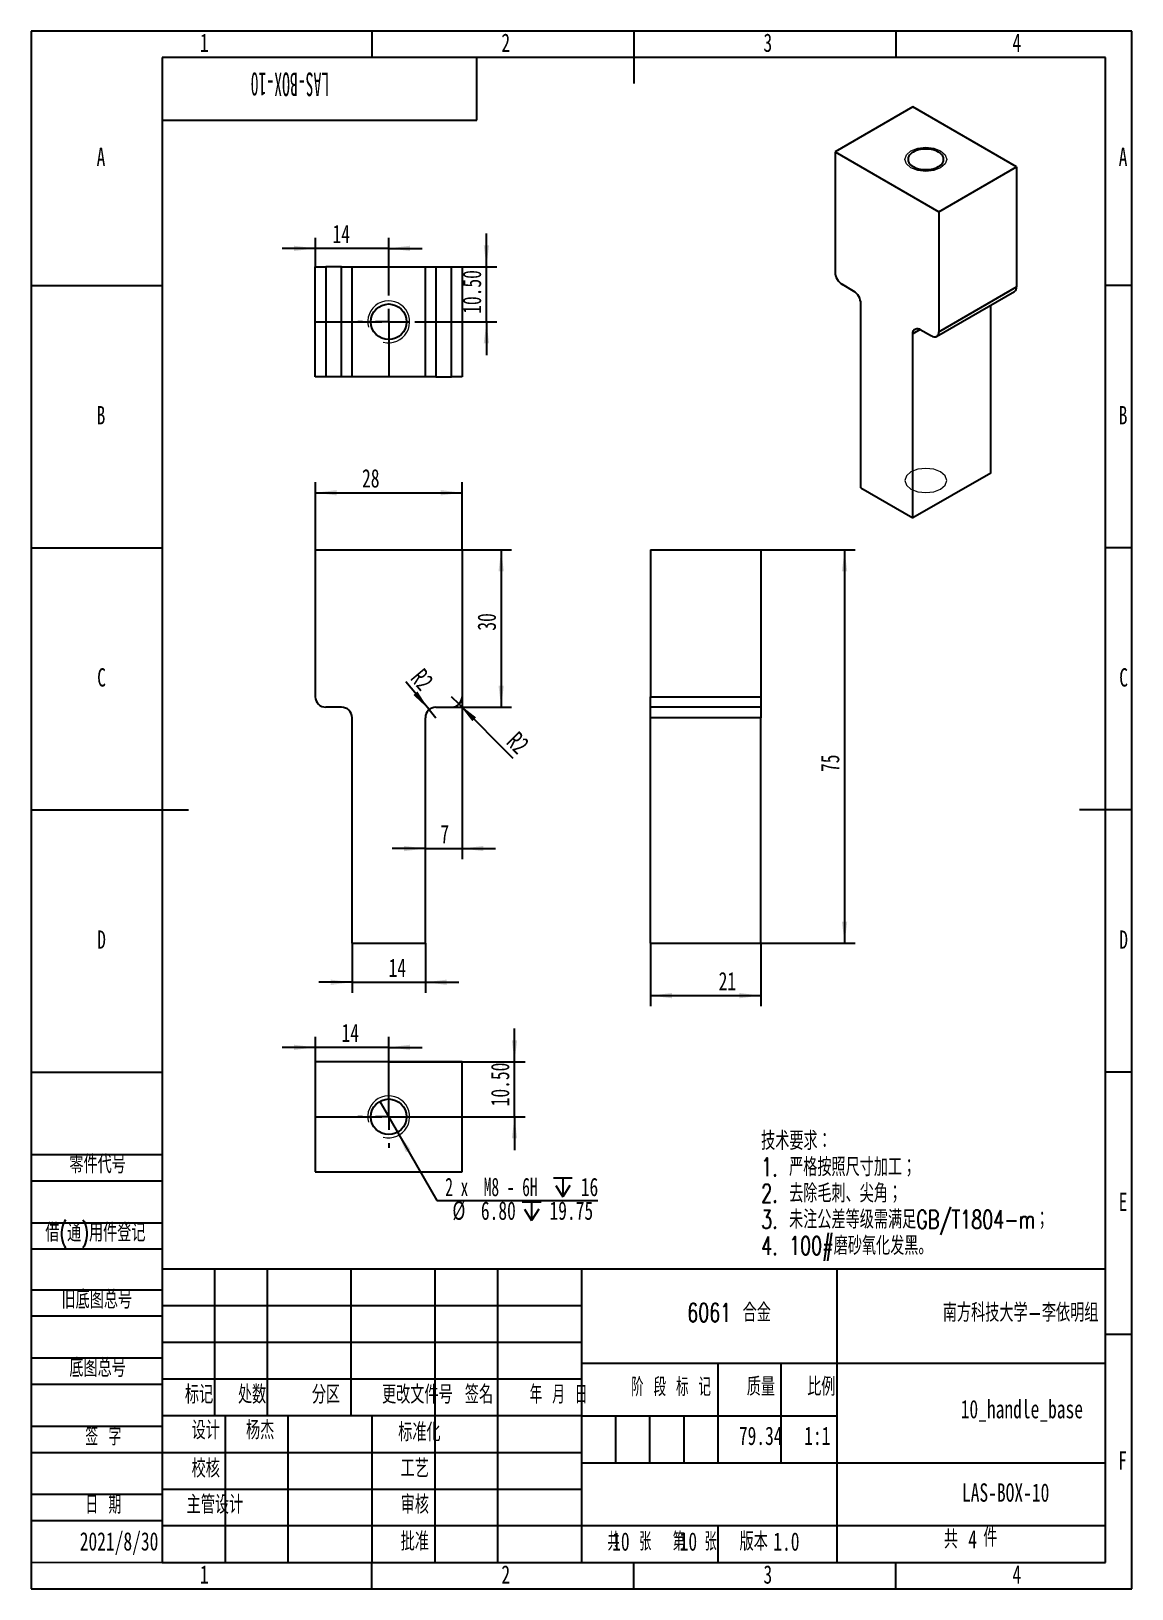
# Model space of a CAD drawing. Header units: millimetres. Extents: x 0 to 210, y 0 to 297.
import ezdxf

# ---------------------------------------------------------------- set-up
doc = ezdxf.new("R2010")
doc.units = ezdxf.units.MM
doc.linetypes.add('CENTERX2', pattern=[20.32, 12.7, -2.54, 2.54, -2.54])
doc.layers.add('图框', color=7, linetype='Continuous')
doc.layers.add('图纸格式', color=7, linetype='Continuous')
doc.styles.add('SLDTEXTSTYLE0', font='TXT', dxfattribs={"width": 0.7, "bigfont": 'bigfont'})
doc.styles.add('SLDTEXTSTYLE1', font='TXT', dxfattribs={"width": 0.62, "bigfont": 'bigfont'})
doc.styles.add('SLDTEXTSTYLE2', font='TXT', dxfattribs={"width": 0.614286, "bigfont": 'bigfont'})
doc.styles.add('SLDTEXTSTYLE3', font='TXT', dxfattribs={"width": 0.6, "bigfont": 'bigfont'})
doc.styles.add('SLDTEXTSTYLE4', font='TXT', dxfattribs={"width": 0.633333, "bigfont": 'bigfont'})
doc.styles.add('SLDTEXTSTYLE5', font='TXT', dxfattribs={"width": 0.7})
doc.styles.add('SLDTEXTSTYLE6', font='TXT', dxfattribs={"width": 0.49})
doc.styles.add('SLDTEXTSTYLE7', font='TXT', dxfattribs={"width": 0.616667})
doc.dimstyles.new('SLDDIMSTYLE0', dxfattribs={"dimtxt": 3.5, "dimasz": 4.08, "dimexe": 0, "dimexo": 0.0625, "dimgap": 0.875, "dimtad": 2, "dimrnd": 1e-09, "dimzin": 12, "dimdsep": 46, "dimtxsty": 'SLDTEXTSTYLE5', "dimsah": 1, "dimcen": 0.09, "dimadec": 0, "dimazin": 3, "dimtfac": 1, "dimtofl": 0, "dimtmove": 0, "dimatfit": 3, "dimfxl": 0, "dimfrac": 2, "dimtolj": 1, "dimtzin": 12, "dimarcsym": 0})
doc.dimstyles.new('SLDDIMSTYLE1', dxfattribs={"dimtxt": 3.5, "dimasz": 4.08, "dimexe": 0, "dimexo": 0.0625, "dimgap": 0.875, "dimtad": 2, "dimrnd": 1e-09, "dimzin": 12, "dimdsep": 46, "dimtxsty": 'SLDTEXTSTYLE5', "dimsah": 1, "dimcen": 0, "dimadec": 0, "dimazin": 3, "dimtfac": 1, "dimtofl": 0, "dimtmove": 0, "dimatfit": 3, "dimfxl": 0, "dimfrac": 2, "dimtolj": 1, "dimtzin": 12, "dimarcsym": 0})
doc.dimstyles.new('SLDDIMSTYLE2', dxfattribs={"dimtxt": 3.5, "dimasz": 4.08, "dimexe": 0, "dimexo": 0.0625, "dimgap": 0.875, "dimtad": 2, "dimrnd": 1e-09, "dimzin": 12, "dimdsep": 46, "dimtxsty": 'SLDTEXTSTYLE5', "dimsah": 1, "dimcen": 0.09, "dimadec": 0, "dimazin": 3, "dimtfac": 1, "dimtmove": 0, "dimatfit": 0, "dimfxl": 0, "dimfrac": 2, "dimtolj": 1, "dimtzin": 12, "dimarcsym": 0})
doc.dimstyles.new('SLDDIMSTYLE3', dxfattribs={"dimtxt": 3.5, "dimasz": 4.08, "dimexe": 0, "dimexo": 0.0625, "dimgap": 0.875, "dimtad": 2, "dimrnd": 1e-09, "dimzin": 4, "dimdsep": 46, "dimtxsty": 'SLDTEXTSTYLE5', "dimsah": 1, "dimcen": 0.09, "dimadec": 0, "dimazin": 1, "dimtfac": 1, "dimtmove": 0, "dimatfit": 0, "dimfxl": 0, "dimfrac": 2, "dimtolj": 1, "dimtzin": 12, "dimarcsym": 0})
doc.dimstyles.new('SLDDIMSTYLE4', dxfattribs={"dimtxt": 3.5, "dimasz": 4.08, "dimexe": 0, "dimexo": 0.0625, "dimgap": 0.875, "dimtad": 0, "dimtih": 1, "dimtoh": 1, "dimdec": 6, "dimrnd": 1e-09, "dimzin": 12, "dimdsep": 46, "dimtxsty": 'SLDTEXTSTYLE5', "dimblk1": 'NONE', "dimsah": 1, "dimcen": 0, "dimadec": 0, "dimazin": 3, "dimtfac": 1, "dimtmove": 0, "dimatfit": 3, "dimldrblk": 'NONE', "dimfxl": 0, "dimfrac": 2, "dimtolj": 1, "dimtzin": 12, "dimarcsym": 0})

# ---------------------------------------------------------------- blocks, each defined once
blk = doc.blocks.new('SW_NOTE_0')
at = {"layer": '图纸格式', "color": 0, "char_height": 3.5, "attachment_point": 1, "style": 'SLDTEXTSTYLE0'}
for s, insert in [('技术要求：', (0, 4.51)), ('1. 严格按照尺寸加工；', (0, -0.49)), ('2. 去除毛刺、尖角；', (0, -5.49)), ('3. 未注公差等级需满足GB/T1804-m；', (0, -10.49)), ('4. 100#磨砂氧化发黑。', (0, -15.49))]:
    blk.add_mtext(s, dxfattribs=dict(at, insert=insert))
blk = doc.blocks.new('_D')
at = {"layer": '图纸格式'}
for p, q in [((54.22, 198.09), (54.22, 210.98)), ((82.22, 198.09), (82.22, 210.98)), ((54.22, 208.98), (82.22, 208.98))]:
    blk.add_line(p, q, dxfattribs=at)
for points in [[(54.22, 208.98), (58.3, 208.47), (58.3, 209.49)], [(82.22, 208.98), (78.14, 209.49), (78.14, 208.47)]]:
    blk.add_solid(points, dxfattribs=at)
at = {"layer": '图纸格式', "insert": (63.13, 213.49), "char_height": 3.5, "attachment_point": 1, "style": 'SLDTEXTSTYLE5'}
blk.add_mtext('28', dxfattribs=at)
blk = doc.blocks.new('_D_1')
at = {"layer": '图纸格式'}
for p, q in [((82.22, 198.09), (91.67, 198.09)), ((89.67, 198.09), (89.67, 168.09)), ((80.22, 168.09), (91.67, 168.09))]:
    blk.add_line(p, q, dxfattribs=at)
for points in [[(89.67, 198.09), (89.17, 194.01), (90.18, 194.01)], [(89.67, 168.09), (90.18, 172.17), (89.17, 172.17)]]:
    blk.add_solid(points, dxfattribs=at)
at = {"layer": '图纸格式', "insert": (85.16, 182.68), "char_height": 3.5, "attachment_point": 1, "rotation": 90, "style": 'SLDTEXTSTYLE5'}
blk.add_mtext('30', dxfattribs=at)
blk = doc.blocks.new('_D_2')
at = {"layer": '图纸格式'}
for q in [(80.22, 170.09), (91.93, 158.38)]:
    blk.add_line((81.63, 168.68), q, dxfattribs=at)
blk.add_solid([(81.63, 168.68), (84.16, 165.43), (84.88, 166.15)], dxfattribs=at)
at = {"layer": '图纸格式', "insert": (92.94, 163.72), "char_height": 3.5, "attachment_point": 1, "rotation": 315, "style": 'SLDTEXTSTYLE5'}
blk.add_mtext('R2', dxfattribs=at)
blk = doc.blocks.new('_D_3')
at = {"layer": '图纸格式'}
for q in [(71.48, 172.93), (77.22, 166.09)]:
    blk.add_line((75.93, 167.62), q, dxfattribs=at)
blk.add_solid([(75.93, 167.62), (73.7, 171.08), (72.92, 170.42)], dxfattribs=at)
at = {"layer": '图纸格式', "insert": (74.88, 175.77), "char_height": 3.5, "attachment_point": 1, "rotation": 310.0017, "style": 'SLDTEXTSTYLE5'}
blk.add_mtext('R2', dxfattribs=at)
blk = doc.blocks.new('_D_4')
at = {"layer": '图纸格式'}
for p, q in [((61.22, 123.09), (61.22, 113.64)), ((75.22, 123.09), (75.22, 113.64)), ((61.22, 115.64), (54.87, 115.64)), ((61.22, 115.64), (75.22, 115.64)), ((75.22, 115.64), (81.57, 115.64))]:
    blk.add_line(p, q, dxfattribs=at)
for points in [[(61.22, 115.64), (57.14, 116.14), (57.14, 115.13)], [(75.22, 115.64), (79.3, 115.13), (79.3, 116.14)]]:
    blk.add_solid(points, dxfattribs=at)
at = {"layer": '图纸格式', "insert": (68.2, 120.15), "char_height": 3.5, "attachment_point": 1, "style": 'SLDTEXTSTYLE5'}
blk.add_mtext('14', dxfattribs=at)
blk = doc.blocks.new('_D_5')
at = {"layer": '图纸格式'}
for p, q in [((82.22, 170.09), (82.22, 139.14)), ((75.22, 141.14), (68.87, 141.14)), ((75.22, 141.14), (82.22, 141.14)), ((82.22, 141.14), (88.57, 141.14))]:
    blk.add_line(p, q, dxfattribs=at)
for points in [[(75.22, 141.14), (71.14, 141.64), (71.14, 140.63)], [(82.22, 141.14), (86.3, 140.63), (86.3, 141.64)]]:
    blk.add_solid(points, dxfattribs=at)
at = {"layer": '图纸格式', "insert": (78.07, 145.65), "char_height": 3.5, "attachment_point": 1, "style": 'SLDTEXTSTYLE5'}
blk.add_mtext('7', dxfattribs=at)
blk = doc.blocks.new('_D_6')
at = {"layer": '图纸格式'}
for p, q in [((54.22, 255.58), (47.87, 255.58)), ((54.22, 252.07), (54.22, 257.58)), ((68.22, 255.58), (54.22, 255.58)), ((68.22, 247.47), (68.22, 257.58)), ((68.22, 255.58), (74.57, 255.58))]:
    blk.add_line(p, q, dxfattribs=at)
for points in [[(54.22, 255.58), (50.14, 256.09), (50.14, 255.07)], [(68.22, 255.58), (72.3, 255.07), (72.3, 256.09)]]:
    blk.add_solid(points, dxfattribs=at)
at = {"layer": '图纸格式', "insert": (57.5, 260.09), "char_height": 3.5, "attachment_point": 1, "style": 'SLDTEXTSTYLE5'}
blk.add_mtext('14', dxfattribs=at)
blk = doc.blocks.new('_D_7')
at = {"layer": '图纸格式'}
for p, q in [((86.86, 252.07), (86.86, 258.42)), ((80.22, 252.07), (88.86, 252.07)), ((86.86, 241.57), (86.86, 252.07)), ((74.12, 241.57), (88.86, 241.57)), ((86.86, 241.57), (86.86, 235.22))]:
    blk.add_line(p, q, dxfattribs=at)
for points in [[(86.86, 252.07), (87.37, 256.15), (86.35, 256.15)], [(86.86, 241.57), (86.35, 237.49), (87.37, 237.49)]]:
    blk.add_solid(points, dxfattribs=at)
at = {"layer": '图纸格式', "insert": (82.35, 243.1), "char_height": 3.5, "attachment_point": 1, "rotation": 90, "style": 'SLDTEXTSTYLE5'}
blk.add_mtext('10.50', dxfattribs=at)
blk = doc.blocks.new('SW_CENTERMARKSYMBOL_0')
at = {"layer": '图纸格式', "color": 0}
for p, q in [((0, 5), (0, 5.9)), ((-5, 0), (-5.9, 0)), ((0, 0), (-2.5, 0)), ((0, 0), (0, 2.5)), ((0, 0), (0, -2.5)), ((0, 0), (2.5, 0)), ((5, 0), (5.9, 0)), ((0, -5), (0, -5.9))]:
    blk.add_line(p, q, dxfattribs=at)
blk = doc.blocks.new('SW_SYMBOL_HOLE_DEPTH')
at = {"layer": '图纸格式', "color": 0}
for p, q in [((0, 875), (800, 875)), ((400, 875), (400, 75)), ((100, 555), (400, 75)), ((700, 555), (400, 75))]:
    blk.add_line(p, q, dxfattribs=at)
blk = doc.blocks.new('_D_8')
at = {"layer": '图纸格式'}
for p, q in [((66.52, 92.93), (69.92, 87.04)), ((69.92, 87.04), (77.42, 74.03)), ((77.42, 74.03), (108.14, 74.03))]:
    blk.add_line(p, q, dxfattribs=at)
blk.add_solid([(69.92, 87.04), (71.51, 83.25), (72.39, 83.76)], dxfattribs=at)
at = {"layer": '图纸格式', "xscale": 0.004511737089201878, "yscale": 0.004511737089201878, "zscale": 0.004511737089201878}
for p in [(99.64, 74.37), (93.68, 69.85)]:
    blk.add_blockref('SW_SYMBOL_HOLE_DEPTH', p, dxfattribs=at)
at = {"layer": '图纸格式', "char_height": 3.5, "attachment_point": 1}
for s, insert, style in [('2 x  M8 - 6H', (79, 78.36), 'SLDTEXTSTYLE7'), ('16', (104.86, 78.36), 'SLDTEXTSTYLE5'), ('%%c', (80.37, 73.86), 'SLDTEXTSTYLE5'), ('6.80', (85.8, 73.84), 'SLDTEXTSTYLE5'), ('19.75', (98.89, 73.84), 'SLDTEXTSTYLE5')]:
    blk.add_mtext(s, dxfattribs=dict(at, insert=insert, style=style))
blk = doc.blocks.new('_None')
blk = doc.blocks.new('_D_9')
at = {"layer": '图纸格式'}
for p, q in [((92.22, 100.48), (92.22, 106.83)), ((68.22, 100.48), (94.22, 100.48)), ((92.22, 89.98), (92.22, 100.48)), ((68.22, 89.98), (94.22, 89.98)), ((92.22, 89.98), (92.22, 83.63))]:
    blk.add_line(p, q, dxfattribs=at)
for points in [[(92.22, 100.48), (92.72, 104.56), (91.71, 104.56)], [(92.22, 89.98), (91.71, 85.9), (92.72, 85.9)]]:
    blk.add_solid(points, dxfattribs=at)
at = {"layer": '图纸格式', "insert": (87.71, 91.98), "char_height": 3.5, "attachment_point": 1, "rotation": 90, "style": 'SLDTEXTSTYLE5'}
blk.add_mtext('10.50', dxfattribs=at)
blk = doc.blocks.new('_D_10')
at = {"layer": '图纸格式'}
for p, q in [((54.22, 100.48), (54.22, 105.22)), ((68.22, 89.98), (68.22, 105.22)), ((54.22, 103.22), (47.87, 103.22)), ((68.22, 103.22), (54.22, 103.22)), ((68.22, 103.22), (74.57, 103.22))]:
    blk.add_line(p, q, dxfattribs=at)
for points in [[(54.22, 103.22), (50.14, 103.73), (50.14, 102.72)], [(68.22, 103.22), (72.3, 102.72), (72.3, 103.73)]]:
    blk.add_solid(points, dxfattribs=at)
at = {"layer": '图纸格式', "insert": (59.22, 107.74), "char_height": 3.5, "attachment_point": 1, "style": 'SLDTEXTSTYLE5'}
blk.add_mtext('14', dxfattribs=at)
blk = doc.blocks.new('SW_CENTERMARKSYMBOL_1')
at = {"layer": '图纸格式', "color": 0}
for p, q in [((0, 5), (0, 5.9)), ((-5, 0), (-5.9, 0)), ((0, 0), (-2.5, 0)), ((0, 0), (0, 2.5)), ((0, 0), (0, -2.5)), ((0, 0), (2.5, 0)), ((5, 0), (5.9, 0)), ((0, -5), (0, -5.9))]:
    blk.add_line(p, q, dxfattribs=at)
blk = doc.blocks.new('_D_11')
at = {"layer": '图纸格式'}
for p, q in [((118.19, 123.09), (118.19, 111.09)), ((139.19, 123.09), (139.19, 111.09)), ((118.19, 113.09), (139.19, 113.09))]:
    blk.add_line(p, q, dxfattribs=at)
for points in [[(118.19, 113.09), (122.27, 112.58), (122.27, 113.6)], [(139.19, 113.09), (135.11, 113.6), (135.11, 112.58)]]:
    blk.add_solid(points, dxfattribs=at)
at = {"layer": '图纸格式', "insert": (131.16, 117.6), "char_height": 3.5, "attachment_point": 1, "style": 'SLDTEXTSTYLE5'}
blk.add_mtext('21', dxfattribs=at)
blk = doc.blocks.new('_D_12')
at = {"layer": '图纸格式'}
for p, q in [((139.19, 198.09), (157.19, 198.09)), ((155.19, 198.09), (155.19, 123.09)), ((139.19, 123.09), (157.19, 123.09))]:
    blk.add_line(p, q, dxfattribs=at)
for points in [[(155.19, 198.09), (154.69, 194.01), (155.7, 194.01)], [(155.19, 123.09), (155.7, 127.17), (154.69, 127.17)]]:
    blk.add_solid(points, dxfattribs=at)
at = {"layer": '图纸格式', "insert": (150.68, 155.73), "char_height": 3.5, "attachment_point": 1, "rotation": 90, "style": 'SLDTEXTSTYLE5'}
blk.add_mtext('75', dxfattribs=at)

msp = doc.modelspace()

# ---------------------------------------------------------------- linework, layer by layer
at = {"color": 7, "linetype": 'Continuous', "lineweight": 25}
for p, q in [((168.2146785, 282.5571917), (153.3654361, 273.9849066)), ((188.0136683, 271.1274782), (168.2146785, 282.5571917)), ((153.3654361, 273.9849066), (173.1644259, 262.555193)), ((153.3654361, 273.9849066), (153.3654361, 251.1217638)), ((173.1644259, 262.555193), (188.0136683, 271.1274782)), ((188.0136683, 271.1274782), (188.0136683, 248.2643354)), ((173.1644259, 262.555193), (173.1644259, 239.6920503)), ((54.2167943, 231.074484), (54.2167943, 252.074484)), ((54.2167943, 252.074484), (56.2167943, 252.074484)), ((56.2167943, 252.074484), (56.2167943, 231.074484)), ((59.2167943, 252.074484), (56.2167943, 252.074484)), ((59.2167943, 231.074484), (59.2167943, 252.074484)), ((59.2167943, 252.074484), (61.2167943, 252.074484)), ((61.2167943, 231.074484), (61.2167943, 252.074484)), ((61.2167943, 252.074484), (75.2167943, 252.074484)), ((75.2167943, 231.074484), (75.2167943, 252.074484)), ((75.2167943, 252.074484), (77.2167943, 252.074484)), ((77.2167943, 252.074484), (77.2167943, 231.074484)), ((77.2167943, 252.074484), (80.2167943, 252.074484)), ((80.2167943, 231.074484), (80.2167943, 252.074484)), ((80.2167943, 252.074484), (82.2167943, 252.074484)), ((82.2167943, 252.074484), (82.2167943, 231.074484)), ((156.90097, 247.4476619), (154.7796496, 248.6722741)), ((172.7501311, 238.7763606), (187.5993735, 247.3486458)), ((173.1644259, 239.6920503), (188.0136683, 248.2643354)), ((158.3151835, 209.8869173), (158.3151835, 244.9981722)), ((183.0639209, 212.7443457), (183.0639209, 244.7303847)), ((168.2146785, 204.1720605), (168.2146785, 239.2833154)), ((169.628892, 240.0999889), (171.7502124, 238.8753767)), ((56.2167943, 231.074484), (54.2167943, 231.074484)), ((59.2167943, 231.074484), (56.2167943, 231.074484)), ((61.2167943, 231.074484), (59.2167943, 231.074484)), ((75.2167943, 231.074484), (61.2167943, 231.074484)), ((77.2167943, 231.074484), (75.2167943, 231.074484)), ((77.2167943, 231.074484), (80.2167943, 231.074484)), ((82.2167943, 231.074484), (80.2167943, 231.074484)), ((183.0639209, 212.7443457), (168.2146785, 204.1720605)), ((158.3151835, 209.8869173), (168.2146785, 204.1720605)), ((54.2167943, 198.092363), (54.2167943, 170.092363)), ((54.2167943, 198.092363), (82.2167943, 198.092363)), ((82.2167943, 198.092363), (82.2167943, 170.092363)), ((118.1942952, 198.092363), (139.1942952, 198.092363)), ((118.1942952, 198.092363), (118.1942952, 170.092363)), ((139.1942952, 198.092363), (139.1942952, 170.092363)), ((118.1942952, 170.092363), (139.1942952, 170.092363)), ((118.1942952, 168.092363), (118.1942952, 170.092363)), ((139.1942952, 170.092363), (139.1942952, 168.092363)), ((59.2167943, 168.092363), (56.2167943, 168.092363)), ((77.2167943, 168.092363), (80.2167943, 168.092363)), ((139.1942952, 168.092363), (118.1942952, 168.092363)), ((118.1942952, 166.092363), (118.1942952, 168.092363)), ((139.1942952, 168.092363), (139.1942952, 166.092363)), ((61.2167943, 123.092363), (61.2167943, 166.092363)), ((75.2167943, 123.092363), (75.2167943, 166.092363)), ((139.1942952, 166.092363), (118.1942952, 166.092363)), ((118.1942952, 123.092363), (118.1942952, 166.092363)), ((139.1942952, 123.092363), (139.1942952, 166.092363)), ((61.2167943, 123.092363), (75.2167943, 123.092363)), ((118.1942952, 123.092363), (139.1942952, 123.092363)), ((54.2167943, 100.4811583), (54.2167943, 79.4811583)), ((82.2167943, 100.4811583), (54.2167943, 100.4811583)), ((82.2167943, 79.4811583), (82.2167943, 100.4811583)), ((54.2167943, 79.4811583), (82.2167943, 79.4811583))]:
    msp.add_line(p, q, dxfattribs=at)
at = {"color": 7, "linetype": 'CENTERX2'}
for p, q in [((54.2167943, 241.574484), (82.2167943, 241.574484)), ((54.2167943, 241.574484), (82.2167943, 241.574484)), ((68.2167943, 241.574484), (68.2167943, 231.074484)), ((68.2167943, 241.574484), (68.2167943, 231.074484)), ((68.2167943, 89.9811583), (68.2167943, 100.4811583)), ((68.2167943, 89.9811583), (68.2167943, 100.4811583)), ((54.2167943, 89.9811583), (82.2167943, 89.9811583)), ((54.2167943, 89.9811583), (82.2167943, 89.9811583))]:
    msp.add_line(p, q, dxfattribs=at)
at = {"color": 8, "linetype": 'Continuous', "lineweight": 25}
msp.add_line((169.6291219, 240.0998562), (168.2146785, 239.2833154), dxfattribs=at)
at = {"color": 7, "linetype": 'Continuous', "lineweight": 18, "flags": 128}
for points in [[(167.8611251, 270.9233761), (166.9940341, 271.6725186), (166.6895522, 272.5561924), (166.9940341, 273.4398661), (167.8611251, 274.1890086), (169.1588185, 274.6895696), (170.6895522, 274.8653432), (172.2202859, 274.6895696), (173.5179793, 274.1890086), (174.3850703, 273.4398661), (174.6895522, 272.5561924), (174.3850703, 271.6725186), (173.5179793, 270.9233761), (172.2202859, 270.4228151), (170.6895522, 270.2470415), (169.1588185, 270.4228151), (167.8611251, 270.9233761)], [(173.5179793, 212.9484477), (172.2202859, 213.4490087), (170.6895522, 213.6247823), (169.1588185, 213.4490087), (167.8611251, 212.9484477), (166.9940341, 212.1993052), (166.6895522, 211.3156315), (166.9940341, 210.4319577), (167.8611251, 209.6828152), (169.1588185, 209.1822543), (170.6895522, 209.0064806), (172.2202859, 209.1822543), (173.5179793, 209.6828152), (174.3850703, 210.4319577), (174.6895522, 211.3156315), (174.3850703, 212.1993052), (173.5179793, 212.9484477)]]:
    msp.add_lwpolyline(points, dxfattribs=at)
at = {"color": 7, "linetype": 'Continuous', "lineweight": 25, "flags": 128}
for points in [[(168.2853891, 271.1682986), (168.592708, 271.0111258), (168.9306036, 270.8764835), (169.2941487, 270.7663352), (169.6780418, 270.682287), (170.0766851, 270.6255646), (170.4842653, 270.5969951), (170.8948391, 270.5969951), (171.3024193, 270.6255646), (171.7010626, 270.682287), (172.0849557, 270.7663352), (172.4485008, 270.8764835), (172.7863964, 271.0111258), (173.0937152, 271.1682986), (173.365976, 271.34571), (173.5992085, 271.540773), (173.7900117, 271.750643), (173.9356031, 271.9722598), (174.0338599, 272.2023917), (174.0833491, 272.4376828), (174.0833491, 272.674702), (174.0338599, 272.909993), (173.9356031, 273.1401249), (173.7900117, 273.3617417), (173.5992085, 273.5716117), (173.365976, 273.7666747), (173.0937152, 273.9440861), (172.7863964, 274.1012589), (172.4485008, 274.2359012), (172.0849557, 274.3460495), (171.7010626, 274.4300977), (171.3024193, 274.4868201), (170.8948391, 274.5153896), (170.4842653, 274.5153896), (170.0766851, 274.4868201), (169.6780418, 274.4300977), (169.2941487, 274.3460495), (168.9306036, 274.2359012), (168.592708, 274.1012589), (168.2853891, 273.9440861), (168.0131284, 273.7666747), (167.7798959, 273.5716117), (167.5890927, 273.3617417), (167.4435012, 273.1401249), (167.3452445, 272.909993), (167.2957553, 272.674702), (167.2957553, 272.4376828), (167.3452445, 272.2023917), (167.4435012, 271.9722598), (167.5890927, 271.750643), (167.7798959, 271.540773), (168.0131284, 271.34571), (168.2853891, 271.1682986)], [(168.2146785, 239.2833154), (168.2320898, 239.5287343), (168.283895, 239.7480075), (168.3688185, 239.9357358), (168.4847692, 240.0872966), (168.628892, 240.1989581), (168.7976381, 240.2679707), (168.9868525, 240.2926352), (169.191876, 240.2723442), (169.4076603, 240.2075973), (169.628892, 240.0999889)], [(171.7502124, 238.8753767), (171.9714441, 238.7677683), (172.1872284, 238.7030215), (172.3922519, 238.6827305), (172.5814662, 238.7073949), (172.7502124, 238.7764076), (172.8943352, 238.888069), (173.0102859, 239.0396299), (173.0952094, 239.2273581), (173.1470146, 239.4466313), (173.1644259, 239.6920503)]]:
    msp.add_lwpolyline(points, dxfattribs=at)
at = {"color": 7, "linetype": 'Continuous', "lineweight": 25}
for centre in [(68.2167943, 241.574484), (68.2167943, 89.9811583)]:
    msp.add_circle(centre, 3.4, dxfattribs=at)
for centre, radius, start, end in [((156.4139553, 251.2488341), 3.0511664, 182.386856123, 237.613144022), ((155.2666643, 244.8711019), 3.0511664, 2.386856123, 57.613144022), ((187.0383219, 248.1540547), 0.9815612, 304.861246119, 6.450934274), ((56.2167943, 170.092363), 2, 180, 270), ((80.2167943, 170.092363), 2, 270, 0), ((59.2167943, 166.092363), 2, 0, 90), ((77.2167943, 166.092363), 2, 90, 180)]:
    msp.add_arc(centre, radius, start, end, dxfattribs=at)
at = {"color": 7, "linetype": 'Continuous', "lineweight": 18}
for centre in [(68.2167943, 241.574484), (68.2167943, 241.574484), (68.2167943, 89.9811583), (68.2167943, 89.9811583)]:
    msp.add_arc(centre, 4, 255, 195, dxfattribs=at)
at = {"layer": '图框'}
for p, q in [((210, 297), (0, 297)), ((0, 297), (0, 0)), ((65, 297), (65, 292)), ((165, 297), (165, 292)), ((210, 0), (210, 297)), ((0, 248.5), (25, 248.5)), ((210, 248.5), (205, 248.5)), ((0, 198.5), (25, 198.5)), ((210, 198.5), (205, 198.5)), ((0, 98.5), (25, 98.5)), ((210, 98.5), (205, 98.5)), ((0, 82.7905937), (25, 82.7905937)), ((0, 77.7905937), (25, 77.7905937)), ((0, 69.7905937), (25, 69.7905937)), ((0, 64.7905937), (25, 64.7905937)), ((25.0132567, 61.0216466), (24.9981028, 5.0216486)), ((0, 57), (25, 57)), ((25, 54), (105, 54)), ((0, 52), (25, 52)), ((210, 48.5), (205, 48.5)), ((25, 47), (105, 47)), ((0, 44), (25, 44)), ((0, 39), (25, 39)), ((111.5, 33), (111.5, 24)), ((118, 33), (118, 24)), ((124.5, 33), (124.5, 24)), ((0, 31), (25, 31)), ((0, 26), (25, 26)), ((0, 18), (25, 18)), ((0, 13), (25, 13)), ((-0.0018962, 5.0284138), (24.9981028, 5.0216486)), ((64.9999923, -0.0284139), (64.9999923, 4.9715861)), ((153.6900128, 4.9971558), (153.6900128, 4.986824)), ((165, -0.0284139), (165, 4.9837635)), ((-0.0000077, -0.0284139), (209.9999923, -0.0284139))]:
    msp.add_line(p, q, dxfattribs=at)
at = {"layer": '图框', "lineweight": 25}
for p, q in [((115, 297), (115, 287)), ((205, 292), (25, 292)), ((25, 292), (25, 5)), ((85, 280), (85, 292)), ((205, 4.9729393), (205, 292)), ((25, 280), (85, 280)), ((0, 148.5), (30, 148.5)), ((210, 148.5), (200, 148.5)), ((25, 61), (205, 61)), ((35, 61), (35, 33)), ((45, 61), (45, 33)), ((61, 61), (61, 33)), ((77, 61), (77, 5)), ((89, 61), (89, 5)), ((105, 61), (105, 4.9999997)), ((153.6900128, 60.9868322), (153.6900128, 4.9971558)), ((105, 43), (205, 43)), ((131, 43), (131, 24)), ((143, 43), (143, 24)), ((25, 40), (105, 40)), ((25, 33), (105, 33)), ((37, 33), (37, 5)), ((49, 33), (49, 5)), ((64.9999923, 32.9715861), (64.9999923, 4.9715861)), ((105.013297, 32.9868281), (153.6900128, 32.9868281)), ((25, 26), (105, 26)), ((105, 24), (205, 24)), ((25, 19), (105, 19)), ((24.9999971, 12.0216484), (105, 12.0216484)), ((105, 12.0216484), (205, 12.0487089)), ((131, 12.0286841), (131, 4.992964)), ((24.9981028, 5.0216486), (205, 4.9729393)), ((114.9990514, -0.0284139), (114.9990514, 4.997294))]:
    msp.add_line(p, q, dxfattribs=at)

# ---------------------------------------------------------------- block references
at = {"layer": '图纸格式'}
for name, p in [('SW_CENTERMARKSYMBOL_0', (68.2167943, 241.574484)), ('SW_CENTERMARKSYMBOL_1', (68.2167943, 89.9811583)), ('SW_NOTE_0', (139.2708615, 82.6507745))]:
    msp.add_blockref(name, p, dxfattribs=at)

# ---------------------------------------------------------------- texts
at = {"color": 7, "linetype": 'Continuous', "lineweight": 0, "char_height": 3.5, "attachment_point": 2, "style": 'SLDTEXTSTYLE5'}
for s, insert in [('1', (33.0444444, 296.5477585)), ('2', (90.5444444, 296.5477585)), ('3', (140.5444444, 296.5477585)), ('4', (188.0444444, 296.5477585))]:
    msp.add_mtext(s, dxfattribs=dict(at, insert=insert))
at = {"layer": '图框', "insert": (49.3768389, 284.6081562), "char_height": 4.5, "attachment_point": 2, "rotation": 180, "style": 'SLDTEXTSTYLE6'}
msp.add_mtext('LAS-BOX-10', dxfattribs=at)
at = {"layer": '图框', "char_height": 3.5}
for s, insert, attachment_point, style in [('A', (13.3203125, 274.7706978), 2, 'SLDTEXTSTYLE5'), ('A', (208.3203125, 274.7706978), 2, 'SLDTEXTSTYLE5'), ('B', (13.3203125, 225.5206978), 2, 'SLDTEXTSTYLE5'), ('B', (208.3203125, 225.5206978), 2, 'SLDTEXTSTYLE5'), ('C', (13.4272569, 175.5206978), 2, 'SLDTEXTSTYLE5'), ('C', (208.4272569, 175.5206978), 2, 'SLDTEXTSTYLE5'), ('D', (13.4296875, 125.5206978), 2, 'SLDTEXTSTYLE5'), ('D', (208.4296875, 125.5206978), 2, 'SLDTEXTSTYLE5'), ('零件代号', (7.2921167, 82.703292), 1, 'SLDTEXTSTYLE0'), ('E', (208.3178819, 75.5206978), 2, 'SLDTEXTSTYLE5'), ('借(通)用件登记', (2.7046163, 69.6777326), 1, 'SLDTEXTSTYLE0'), ('旧底图总号', (5.7921164, 56.9053), 1, 'SLDTEXTSTYLE0'), ('6061 合金', (133.1513393, 54.3990529), 2, 'SLDTEXTSTYLE0'), ('南方科技大学-李依明组', (188.7790183, 54.3990529), 2, 'SLDTEXTSTYLE0'), ('底图总号', (7.2921167, 43.8852641), 1, 'SLDTEXTSTYLE0'), ('标记', (32.0401075, 38.7885598), 2, 'SLDTEXTSTYLE0'), ('处数', (42.160637, 38.7885598), 2, 'SLDTEXTSTYLE0'), ('分区', (56.2599008, 38.7885598), 2, 'SLDTEXTSTYLE0'), ('更改文件号', (73.6804743, 38.7885598), 2, 'SLDTEXTSTYLE0'), ('签名', (85.4411077, 38.7885598), 2, 'SLDTEXTSTYLE0'), ('年 月 日', (100.6172965, 38.7885598), 2, 'SLDTEXTSTYLE1'), ('阶 段 标 记', (122.0830501, 40.2162471), 2, 'SLDTEXTSTYLE2'), ('质量', (139.226661, 40.2861817), 2, 'SLDTEXTSTYLE0'), ('比例', (150.7591423, 40.2861817), 2, 'SLDTEXTSTYLE0'), ('10_handle_base', (189.0123507, 35.9934112), 2, 'SLDTEXTSTYLE5'), ('签 字', (13.7674931, 30.806994), 2, 'SLDTEXTSTYLE4'), ('设计', (33.310827, 31.9727612), 2, 'SLDTEXTSTYLE0'), ('杨杰', (43.691887, 31.9727615), 2, 'SLDTEXTSTYLE0'), ('标准化', (74.0740412, 31.5920386), 2, 'SLDTEXTSTYLE0'), ('79.34', (139.1904576, 30.9083536), 2, 'SLDTEXTSTYLE5'), ('1:1', (149.9862256, 30.9083536), 2, 'SLDTEXTSTYLE5'), ('校核', (33.310827, 24.7021677), 2, 'SLDTEXTSTYLE0'), ('工艺', (73.1966105, 24.7021677), 2, 'SLDTEXTSTYLE0'), ('F', (208.2243055, 26.2109606), 2, 'SLDTEXTSTYLE5'), ('日 期', (13.7674931, 17.7869982), 2, 'SLDTEXTSTYLE4'), ('主管设计', (35.0608271, 17.7879105), 2, 'SLDTEXTSTYLE0'), ('审核', (73.1966105, 17.7973832), 2, 'SLDTEXTSTYLE0'), ('LAS-BOX-10', (185.9219, 20.0842047), 2, 'SLDTEXTSTYLE5'), ('2021/8/30', (16.7685052, 10.7783984), 2, 'SLDTEXTSTYLE5'), ('批准', (73.199041, 10.7783982), 2, 'SLDTEXTSTYLE0'), ('共  张', (114.1366995, 10.7483197), 2, 'SLDTEXTSTYLE3'), ('10', (110.8485013, 10.74832), 1, 'SLDTEXTSTYLE5'), ('第  张', (126.6114846, 10.7483197), 2, 'SLDTEXTSTYLE3'), ('10', (123.7235415, 10.74832), 1, 'SLDTEXTSTYLE5'), ('版本', (137.8522733, 10.7483197), 2, 'SLDTEXTSTYLE0'), ('1.0', (141.5890189, 10.74832), 1, 'SLDTEXTSTYLE5'), ('共', (174.1281658, 11.166375), 1, 'SLDTEXTSTYLE0'), ('件', (181.6600274, 11.5221609), 1, 'SLDTEXTSTYLE0'), ('1', (33.0444444, 4.4609606), 2, 'SLDTEXTSTYLE5'), ('2', (90.5444444, 4.4609606), 2, 'SLDTEXTSTYLE5'), ('3', (140.5444444, 4.4609606), 2, 'SLDTEXTSTYLE5'), ('4', (188.0444444, 4.4609606), 2, 'SLDTEXTSTYLE5')]:
    msp.add_mtext(s, dxfattribs=dict(at, insert=insert, attachment_point=attachment_point, style=style))
at = {"layer": '图纸格式', "insert": (178.7928506, 11.166375), "char_height": 3.5, "attachment_point": 1, "style": 'SLDTEXTSTYLE5'}
msp.add_mtext('4', dxfattribs=at)

# ---------------------------------------------------------------- dimensions: what is measured, and where the dimension line sits
at = {"layer": '图纸格式'}
for base, p1, p2, dimstyle, picture, middle in [((54.2167943, 255.5812423), (68.2167943, 247.474484), (54.2167943, 252.074484), 'SLDDIMSTYLE2', '_D_6', (59.0406079, 255.5812423)), ((82.2167943, 208.979504), (54.2167943, 198.092363), (82.2167943, 198.092363), 'SLDDIMSTYLE0', '_D', (64.6682628, 208.979504)), ((82.2167943, 141.136034), (75.2167943, 123.092363), (82.2167943, 170.092363), 'SLDDIMSTYLE2', '_D_5', (78.8332812, 141.136034)), ((75.2167943, 115.6364928), (61.2167943, 123.092363), (75.2167943, 123.092363), 'SLDDIMSTYLE2', '_D_4', (69.7401022, 115.6364928)), ((139.1942952, 113.092363), (118.1942952, 123.092363), (139.1942952, 123.092363), 'SLDDIMSTYLE0', '_D_11', (132.7000834, 113.092363)), ((54.2167943, 103.2235322), (68.2167943, 89.9811583), (54.2167943, 100.4811583), 'SLDDIMSTYLE2', '_D_10', (60.7576205, 103.2235322))]:
    dim = msp.add_linear_dim(base=base, p1=p1, p2=p2, dimstyle=dimstyle, dxfattribs=at)
    dim.commit()
    dim.dimension.update_dxf_attribs({"geometry": picture, "text_midpoint": middle, "dimtype": 160})
for base, p1, p2, dimstyle, picture, middle in [((86.8577482, 252.074484), (74.1167943, 241.574484), (80.2167943, 252.074484), 'SLDDIMSTYLE3', '_D_7', (86.8577482, 246.936531)), ((89.6747904, 168.092363), (82.2167943, 198.092363), (80.2167943, 168.092363), 'SLDDIMSTYLE0', '_D_1', (89.6747904, 184.2163052)), ((155.1942952, 123.092363), (139.1942952, 198.092363), (139.1942952, 123.092363), 'SLDDIMSTYLE0', '_D_12', (155.1942952, 157.2619568)), ((92.2167943, 100.4811583), (68.2167943, 89.9811583), (68.2167943, 100.4811583), 'SLDDIMSTYLE3', '_D_9', (92.2167943, 95.8139539))]:
    dim = msp.add_linear_dim(base=base, p1=p1, p2=p2, angle=90, dimstyle=dimstyle, dxfattribs=at)
    dim.commit()
    dim.dimension.update_dxf_attribs({"geometry": picture, "text_midpoint": middle, "dimtype": 160})
for center, mpoint, picture, middle in [((77.2167943, 166.092363), (75.9311742, 167.6244142), '_D_3', (72.2827006, 171.9722588)), ((80.2167943, 170.092363), (81.6310078, 168.6781495), '_D_2', (90.956731, 159.3524463))]:
    dim = msp.add_radius_dim(center=center, mpoint=mpoint, dimstyle='SLDDIMSTYLE1', dxfattribs=at)
    dim.commit()
    dim.dimension.update_dxf_attribs({"geometry": picture, "text_midpoint": middle, "dimtype": 164})
dim = msp.add_diameter_dim_2p(p1=(66.5179419, 92.926307), p2=(69.9156466, 87.0360096), text='2 x  M8 - 6H {\\fGDT;x} 16\\P%%c 6.80 {\\fGDT;x} 19.75\\P', dimstyle='SLDDIMSTYLE4', override={"dimpost": '<>'}, dxfattribs=at)
dim.commit()
dim.dimension.update_dxf_attribs({"geometry": '_D_8', "text_midpoint": (93.5727501, 73.8461958), "dimtype": 163})

doc.saveas('drawing.dxf')
